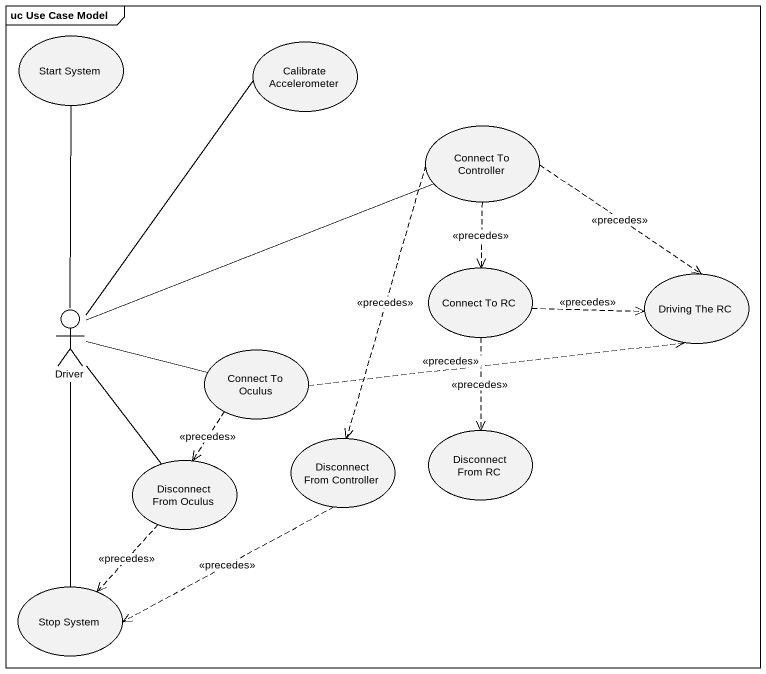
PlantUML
@startuml
mainframe uc Use Case Model
usecase "Start System" as Start_System
usecase "Calibrate Accelerometer" as Calibrate_Accelerometer
usecase "Connect To Controller" as Connect_To_Controller
usecase "Connect To RC" as Connect_To_RC
usecase "Driving The RC" as Driving_The_RC
actor Driver
usecase "Connect To Oculus" as Connect_To_Oculus
usecase "Disconnect From Oculus" as Disconnect_From_Oculus
usecase "Disconnect From Controller" as Disconnect_From_Controller
usecase "Disconnect From RC" as Disconnect_From_RC
usecase "Stop System" as Stop_System
Connect_To_Controller ..> Connect_To_RC : <<precedes>>
Connect_To_Controller ..> Driving_The_RC : <<precedes>>
Connect_To_Controller ..> Disconnect_From_Controller : <<precedes>>
Connect_To_RC .right.> Driving_The_RC : <<precedes>>
Connect_To_RC ..> Disconnect_From_RC : <<precedes>>
Driver -up- Start_System
Driver -up- Calibrate_Accelerometer
Driver -right- Connect_To_Controller
Driver -right- Connect_To_Oculus
Driver -- Disconnect_From_Oculus
Driver -- Stop_System
Connect_To_Oculus .right.> Driving_The_RC : <<precedes>>
Connect_To_Oculus ..> Disconnect_From_Oculus : <<precedes>>
Disconnect_From_Oculus ..> Stop_System : <<precedes>>
Disconnect_From_Controller .left.> Stop_System : <<precedes>>
@enduml
